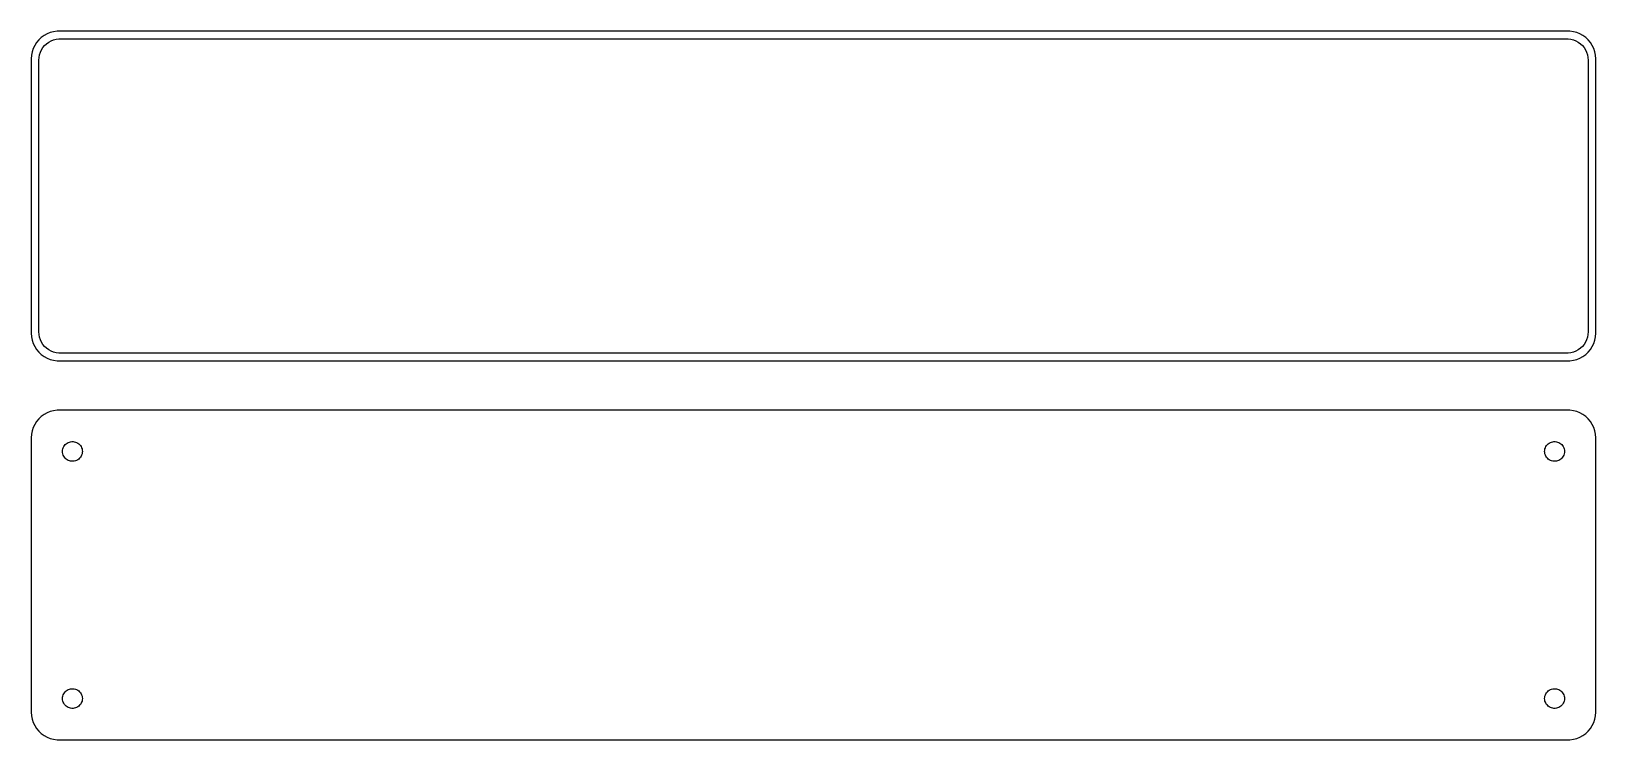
# Model space of a CAD drawing. Header units: metres. Extents: x -142 to 142, y 39 to 168.
import ezdxf

# ---------------------------------------------------------------- set-up
doc = ezdxf.new("R2010")
doc.units = ezdxf.units.M

msp = doc.modelspace()

# ---------------------------------------------------------------- linework, layer by layer
for p, q in [((-141.882, 165.409), (-142.149, 164.841)), ((-141.545, 165.939), (-141.882, 165.409)), ((-141.145, 166.423), (-141.545, 165.939)), ((-140.687, 166.853), (-141.145, 166.423)), ((-140.179, 167.222), (-140.687, 166.853)), ((-140.38, 165.024), (-140.071, 165.399)), ((-139.629, 167.524), (-140.179, 167.222)), ((-140.071, 165.399), (-139.716, 165.731)), ((-139.716, 165.731), (-139.323, 166.017)), ((-139.045, 167.755), (-139.629, 167.524)), ((-139.323, 166.017), (-138.898, 166.251)), ((-138.437, 167.911), (-139.045, 167.755)), ((-138.898, 166.251), (-138.446, 166.43)), ((-138.446, 166.43), (-137.975, 166.551)), ((-137.814, 167.99), (-138.437, 167.911)), ((-137.975, 166.551), (-137.493, 166.612)), ((137.814, 167.99), (-137.814, 167.99)), ((-137.493, 166.612), (137.493, 166.612)), ((137.493, 166.612), (137.975, 166.551)), ((138.437, 167.911), (137.814, 167.99)), ((137.975, 166.551), (138.446, 166.43)), ((139.045, 167.755), (138.437, 167.911)), ((138.446, 166.43), (138.898, 166.251)), ((138.898, 166.251), (139.323, 166.017)), ((139.629, 167.524), (139.045, 167.755)), ((139.323, 166.017), (139.716, 165.731)), ((140.179, 167.222), (139.629, 167.524)), ((139.716, 165.731), (140.071, 165.399)), ((140.071, 165.399), (140.38, 165.024)), ((140.687, 166.853), (140.179, 167.222)), ((141.145, 166.423), (140.687, 166.853)), ((141.545, 165.939), (141.145, 166.423)), ((141.882, 165.409), (141.545, 165.939)), ((142.149, 164.841), (141.882, 165.409)), ((-142.461, 163.627), (-142.5, 163)), ((-142.5, 163), (-142.5, 113)), ((-142.343, 164.243), (-142.461, 163.627)), ((-142.149, 164.841), (-142.343, 164.243)), ((-141.119, 162.75), (-141.089, 163.235)), ((-141.119, 113.25), (-141.119, 162.75)), ((-141.089, 163.235), (-140.998, 163.712)), ((-140.998, 163.712), (-140.848, 164.174)), ((-140.848, 164.174), (-140.641, 164.614)), ((-140.641, 164.614), (-140.38, 165.024)), ((140.38, 165.024), (140.641, 164.614)), ((140.641, 164.614), (140.848, 164.174)), ((140.848, 164.174), (140.998, 163.712)), ((140.998, 163.712), (141.089, 163.235)), ((141.089, 163.235), (141.119, 162.75)), ((141.119, 162.75), (141.119, 113.25)), ((142.343, 164.243), (142.149, 164.841)), ((142.461, 163.627), (142.343, 164.243)), ((142.5, 163), (142.461, 163.627)), ((142.5, 113), (142.5, 163)), ((-142.5, 113), (-142.461, 112.373)), ((-142.461, 112.373), (-142.343, 111.757)), ((-142.343, 111.757), (-142.149, 111.159)), ((-142.149, 111.159), (-141.882, 110.591)), ((-141.089, 112.765), (-141.119, 113.25)), ((-140.998, 112.288), (-141.089, 112.765)), ((-140.848, 111.826), (-140.998, 112.288)), ((-140.641, 111.386), (-140.848, 111.826)), ((-140.38, 110.976), (-140.641, 111.386)), ((140.641, 111.386), (140.38, 110.976)), ((140.848, 111.826), (140.641, 111.386)), ((140.998, 112.288), (140.848, 111.826)), ((141.089, 112.765), (140.998, 112.288)), ((141.119, 113.25), (141.089, 112.765)), ((141.882, 110.591), (142.149, 111.159)), ((142.149, 111.159), (142.343, 111.757)), ((142.343, 111.757), (142.461, 112.373)), ((142.461, 112.373), (142.5, 113)), ((-141.882, 110.591), (-141.545, 110.061)), ((-141.545, 110.061), (-141.145, 109.577)), ((-141.145, 109.577), (-140.687, 109.147)), ((-140.687, 109.147), (-140.179, 108.778)), ((-140.071, 110.601), (-140.38, 110.976)), ((-140.179, 108.778), (-139.629, 108.476)), ((-139.716, 110.269), (-140.071, 110.601)), ((-139.323, 109.983), (-139.716, 110.269)), ((-139.629, 108.476), (-139.045, 108.245)), ((-138.898, 109.749), (-139.323, 109.983)), ((-138.446, 109.57), (-138.898, 109.749)), ((-137.975, 109.449), (-138.446, 109.57)), ((-137.493, 109.388), (-137.975, 109.449)), ((137.493, 109.388), (-137.493, 109.388)), ((137.975, 109.449), (137.493, 109.388)), ((138.446, 109.57), (137.975, 109.449)), ((138.898, 109.749), (138.446, 109.57)), ((139.323, 109.983), (138.898, 109.749)), ((139.045, 108.245), (139.629, 108.476)), ((139.716, 110.269), (139.323, 109.983)), ((139.629, 108.476), (140.179, 108.778)), ((140.071, 110.601), (139.716, 110.269)), ((140.38, 110.976), (140.071, 110.601)), ((140.179, 108.778), (140.687, 109.147)), ((140.687, 109.147), (141.145, 109.577)), ((141.145, 109.577), (141.545, 110.061)), ((141.545, 110.061), (141.882, 110.591)), ((-139.045, 108.245), (-138.437, 108.089)), ((-138.437, 108.089), (-137.814, 108.01)), ((-137.814, 108.01), (137.814, 108.01)), ((137.814, 108.01), (138.437, 108.089)), ((138.437, 108.089), (139.045, 108.245)), ((-141.545, 96.9389), (-141.882, 96.4088)), ((-141.145, 97.4227), (-141.545, 96.9389)), ((-140.687, 97.8526), (-141.145, 97.4227)), ((-140.179, 98.2216), (-140.687, 97.8526)), ((-139.629, 98.5241), (-140.179, 98.2216)), ((-139.045, 98.7553), (-139.629, 98.5241)), ((-138.437, 98.9114), (-139.045, 98.7553)), ((-137.814, 98.9901), (-138.437, 98.9114)), ((137.814, 98.9901), (-137.814, 98.9901)), ((138.437, 98.9114), (137.814, 98.9901)), ((139.045, 98.7553), (138.437, 98.9114)), ((139.629, 98.5241), (139.045, 98.7553)), ((140.179, 98.2216), (139.629, 98.5241)), ((140.687, 97.8526), (140.179, 98.2216)), ((141.145, 97.4227), (140.687, 97.8526)), ((141.545, 96.9389), (141.145, 97.4227)), ((141.882, 96.4088), (141.545, 96.9389)), ((-142.461, 94.6267), (-142.5, 94)), ((-142.343, 95.2434), (-142.461, 94.6267)), ((-142.149, 95.8406), (-142.343, 95.2434)), ((-141.882, 96.4088), (-142.149, 95.8406)), ((142.149, 95.8406), (141.882, 96.4088)), ((142.343, 95.2434), (142.149, 95.8406)), ((142.461, 94.6267), (142.343, 95.2434)), ((142.5, 94), (142.461, 94.6267)), ((-142.5, 94), (-142.5, 44)), ((-136.8, 91.5), (-136.786, 91.7256)), ((-136.786, 91.2744), (-136.8, 91.5)), ((-136.786, 91.7256), (-136.743, 91.9476)), ((-136.743, 91.0524), (-136.786, 91.2744)), ((-136.743, 91.9476), (-136.674, 92.1626)), ((-136.674, 92.1626), (-136.577, 92.3672)), ((-136.577, 92.3672), (-136.456, 92.558)), ((-136.456, 92.558), (-136.312, 92.7322)), ((-136.312, 92.7322), (-136.147, 92.8869)), ((-136.147, 92.8869), (-135.964, 93.0198)), ((-135.964, 93.0198), (-135.766, 93.1287)), ((-135.766, 93.1287), (-135.556, 93.2119)), ((-135.556, 93.2119), (-135.337, 93.2681)), ((-135.337, 93.2681), (-135.113, 93.2964)), ((-135.113, 93.2964), (-134.887, 93.2964)), ((-134.887, 93.2964), (-134.663, 93.2681)), ((-134.663, 93.2681), (-134.444, 93.2119)), ((-134.444, 93.2119), (-134.234, 93.1287)), ((-134.234, 93.1287), (-134.036, 93.0198)), ((-134.036, 93.0198), (-133.853, 92.8869)), ((-133.853, 92.8869), (-133.688, 92.7322)), ((-133.688, 92.7322), (-133.544, 92.558)), ((-133.544, 92.558), (-133.423, 92.3672)), ((-133.423, 92.3672), (-133.326, 92.1626)), ((-133.326, 92.1626), (-133.257, 91.9476)), ((-133.257, 91.9476), (-133.214, 91.7256)), ((-133.214, 91.2744), (-133.257, 91.0524)), ((-133.214, 91.7256), (-133.2, 91.5)), ((-133.2, 91.5), (-133.214, 91.2744)), ((133.2, 91.5), (133.214, 91.7256)), ((133.214, 91.2744), (133.2, 91.5)), ((133.214, 91.7256), (133.257, 91.9476)), ((133.257, 91.0524), (133.214, 91.2744)), ((133.257, 91.9476), (133.326, 92.1626)), ((133.326, 92.1626), (133.423, 92.3672)), ((133.423, 92.3672), (133.544, 92.558)), ((133.544, 92.558), (133.688, 92.7322)), ((133.688, 92.7322), (133.853, 92.8869)), ((133.853, 92.8869), (134.036, 93.0198)), ((134.036, 93.0198), (134.234, 93.1287)), ((134.234, 93.1287), (134.444, 93.2119)), ((134.444, 93.2119), (134.663, 93.2681)), ((134.663, 93.2681), (134.887, 93.2964)), ((134.887, 93.2964), (135.113, 93.2964)), ((135.113, 93.2964), (135.337, 93.2681)), ((135.337, 93.2681), (135.556, 93.2119)), ((135.556, 93.2119), (135.766, 93.1287)), ((135.766, 93.1287), (135.964, 93.0198)), ((135.964, 93.0198), (136.147, 92.8869)), ((136.147, 92.8869), (136.312, 92.7322)), ((136.312, 92.7322), (136.456, 92.558)), ((136.456, 92.558), (136.577, 92.3672)), ((136.577, 92.3672), (136.674, 92.1626)), ((136.674, 92.1626), (136.743, 91.9476)), ((136.743, 91.9476), (136.786, 91.7256)), ((136.786, 91.2744), (136.743, 91.0524)), ((136.786, 91.7256), (136.8, 91.5)), ((136.8, 91.5), (136.786, 91.2744)), ((142.5, 44), (142.5, 94)), ((-136.674, 90.8374), (-136.743, 91.0524)), ((-136.577, 90.6328), (-136.674, 90.8374)), ((-136.456, 90.442), (-136.577, 90.6328)), ((-136.312, 90.2678), (-136.456, 90.442)), ((-136.147, 90.1131), (-136.312, 90.2678)), ((-135.964, 89.9802), (-136.147, 90.1131)), ((-135.766, 89.8713), (-135.964, 89.9802)), ((-135.556, 89.7881), (-135.766, 89.8713)), ((-135.337, 89.7319), (-135.556, 89.7881)), ((-135.113, 89.7036), (-135.337, 89.7319)), ((-134.887, 89.7036), (-135.113, 89.7036)), ((-134.663, 89.7319), (-134.887, 89.7036)), ((-134.444, 89.7881), (-134.663, 89.7319)), ((-134.234, 89.8713), (-134.444, 89.7881)), ((-134.036, 89.9802), (-134.234, 89.8713)), ((-133.853, 90.1131), (-134.036, 89.9802)), ((-133.688, 90.2678), (-133.853, 90.1131)), ((-133.544, 90.442), (-133.688, 90.2678)), ((-133.423, 90.6328), (-133.544, 90.442)), ((-133.326, 90.8374), (-133.423, 90.6328)), ((-133.257, 91.0524), (-133.326, 90.8374)), ((133.326, 90.8374), (133.257, 91.0524)), ((133.423, 90.6328), (133.326, 90.8374)), ((133.544, 90.442), (133.423, 90.6328)), ((133.688, 90.2678), (133.544, 90.442)), ((133.853, 90.1131), (133.688, 90.2678)), ((134.036, 89.9802), (133.853, 90.1131)), ((134.234, 89.8713), (134.036, 89.9802)), ((134.444, 89.7881), (134.234, 89.8713)), ((134.663, 89.7319), (134.444, 89.7881)), ((134.887, 89.7036), (134.663, 89.7319)), ((135.113, 89.7036), (134.887, 89.7036)), ((135.337, 89.7319), (135.113, 89.7036)), ((135.556, 89.7881), (135.337, 89.7319)), ((135.766, 89.8713), (135.556, 89.7881)), ((135.964, 89.9802), (135.766, 89.8713)), ((136.147, 90.1131), (135.964, 89.9802)), ((136.312, 90.2678), (136.147, 90.1131)), ((136.456, 90.442), (136.312, 90.2678)), ((136.577, 90.6328), (136.456, 90.442)), ((136.674, 90.8374), (136.577, 90.6328)), ((136.743, 91.0524), (136.674, 90.8374)), ((-136.8, 46.5), (-136.786, 46.7256)), ((-136.786, 46.2744), (-136.8, 46.5)), ((-136.786, 46.7256), (-136.743, 46.9476)), ((-136.743, 46.0524), (-136.786, 46.2744)), ((-136.743, 46.9476), (-136.674, 47.1626)), ((-136.674, 45.8374), (-136.743, 46.0524)), ((-136.674, 47.1626), (-136.577, 47.3672)), ((-136.577, 45.6328), (-136.674, 45.8374)), ((-136.577, 47.3672), (-136.456, 47.558)), ((-136.456, 45.442), (-136.577, 45.6328)), ((-136.456, 47.558), (-136.312, 47.7322)), ((-136.312, 47.7322), (-136.147, 47.8869)), ((-136.147, 47.8869), (-135.964, 48.0198)), ((-135.964, 48.0198), (-135.766, 48.1287)), ((-135.766, 48.1287), (-135.556, 48.2119)), ((-135.556, 48.2119), (-135.337, 48.2681)), ((-135.337, 48.2681), (-135.113, 48.2964)), ((-135.113, 48.2964), (-134.887, 48.2964)), ((-134.887, 48.2964), (-134.663, 48.2681)), ((-134.663, 48.2681), (-134.444, 48.2119)), ((-134.444, 48.2119), (-134.234, 48.1287)), ((-134.234, 48.1287), (-134.036, 48.0198)), ((-134.036, 48.0198), (-133.853, 47.8869)), ((-133.853, 47.8869), (-133.688, 47.7322)), ((-133.688, 47.7322), (-133.544, 47.558)), ((-133.544, 47.558), (-133.423, 47.3672)), ((-133.423, 45.6328), (-133.544, 45.442)), ((-133.423, 47.3672), (-133.326, 47.1626)), ((-133.326, 45.8374), (-133.423, 45.6328)), ((-133.326, 47.1626), (-133.257, 46.9476)), ((-133.257, 46.0524), (-133.326, 45.8374)), ((-133.257, 46.9476), (-133.214, 46.7256)), ((-133.214, 46.2744), (-133.257, 46.0524)), ((-133.214, 46.7256), (-133.2, 46.5)), ((-133.2, 46.5), (-133.214, 46.2744)), ((133.2, 46.5), (133.214, 46.7256)), ((133.214, 46.2744), (133.2, 46.5)), ((133.214, 46.7256), (133.257, 46.9476)), ((133.257, 46.0524), (133.214, 46.2744)), ((133.257, 46.9476), (133.326, 47.1626)), ((133.326, 45.8374), (133.257, 46.0524)), ((133.326, 47.1626), (133.423, 47.3672)), ((133.423, 45.6328), (133.326, 45.8374)), ((133.423, 47.3672), (133.544, 47.558)), ((133.544, 45.442), (133.423, 45.6328)), ((133.544, 47.558), (133.688, 47.7322)), ((133.688, 47.7322), (133.853, 47.8869)), ((133.853, 47.8869), (134.036, 48.0198)), ((134.036, 48.0198), (134.234, 48.1287)), ((134.234, 48.1287), (134.444, 48.2119)), ((134.444, 48.2119), (134.663, 48.2681)), ((134.663, 48.2681), (134.887, 48.2964)), ((134.887, 48.2964), (135.113, 48.2964)), ((135.113, 48.2964), (135.337, 48.2681)), ((135.337, 48.2681), (135.556, 48.2119)), ((135.556, 48.2119), (135.766, 48.1287)), ((135.766, 48.1287), (135.964, 48.0198)), ((135.964, 48.0198), (136.147, 47.8869)), ((136.147, 47.8869), (136.312, 47.7322)), ((136.312, 47.7322), (136.456, 47.558)), ((136.456, 47.558), (136.577, 47.3672)), ((136.577, 45.6328), (136.456, 45.442)), ((136.577, 47.3672), (136.674, 47.1626)), ((136.674, 45.8374), (136.577, 45.6328)), ((136.674, 47.1626), (136.743, 46.9476)), ((136.743, 46.0524), (136.674, 45.8374)), ((136.743, 46.9476), (136.786, 46.7256)), ((136.786, 46.2744), (136.743, 46.0524)), ((136.786, 46.7256), (136.8, 46.5)), ((136.8, 46.5), (136.786, 46.2744)), ((-142.5, 44), (-142.461, 43.3733)), ((-142.461, 43.3733), (-142.343, 42.7566)), ((-142.343, 42.7566), (-142.149, 42.1594)), ((-136.312, 45.2678), (-136.456, 45.442)), ((-136.147, 45.1131), (-136.312, 45.2678)), ((-135.964, 44.9802), (-136.147, 45.1131)), ((-135.766, 44.8713), (-135.964, 44.9802)), ((-135.556, 44.7881), (-135.766, 44.8713)), ((-135.337, 44.7319), (-135.556, 44.7881)), ((-135.113, 44.7036), (-135.337, 44.7319)), ((-134.887, 44.7036), (-135.113, 44.7036)), ((-134.663, 44.7319), (-134.887, 44.7036)), ((-134.444, 44.7881), (-134.663, 44.7319)), ((-134.234, 44.8713), (-134.444, 44.7881)), ((-134.036, 44.9802), (-134.234, 44.8713)), ((-133.853, 45.1131), (-134.036, 44.9802)), ((-133.688, 45.2678), (-133.853, 45.1131)), ((-133.544, 45.442), (-133.688, 45.2678)), ((133.688, 45.2678), (133.544, 45.442)), ((133.853, 45.1131), (133.688, 45.2678)), ((134.036, 44.9802), (133.853, 45.1131)), ((134.234, 44.8713), (134.036, 44.9802)), ((134.444, 44.7881), (134.234, 44.8713)), ((134.663, 44.7319), (134.444, 44.7881)), ((134.887, 44.7036), (134.663, 44.7319)), ((135.113, 44.7036), (134.887, 44.7036)), ((135.337, 44.7319), (135.113, 44.7036)), ((135.556, 44.7881), (135.337, 44.7319)), ((135.766, 44.8713), (135.556, 44.7881)), ((135.964, 44.9802), (135.766, 44.8713)), ((136.147, 45.1131), (135.964, 44.9802)), ((136.312, 45.2678), (136.147, 45.1131)), ((136.456, 45.442), (136.312, 45.2678)), ((142.149, 42.1594), (142.343, 42.7566)), ((142.343, 42.7566), (142.461, 43.3733)), ((142.461, 43.3733), (142.5, 44)), ((-142.149, 42.1594), (-141.882, 41.5912)), ((-141.882, 41.5912), (-141.545, 41.0611)), ((-141.545, 41.0611), (-141.145, 40.5773)), ((-141.145, 40.5773), (-140.687, 40.1474)), ((-140.687, 40.1474), (-140.179, 39.7784)), ((140.179, 39.7784), (140.687, 40.1474)), ((140.687, 40.1474), (141.145, 40.5773)), ((141.145, 40.5773), (141.545, 41.0611)), ((141.545, 41.0611), (141.882, 41.5912)), ((141.882, 41.5912), (142.149, 42.1594)), ((-140.179, 39.7784), (-139.629, 39.4759)), ((-139.629, 39.4759), (-139.045, 39.2447)), ((-139.045, 39.2447), (-138.437, 39.0886)), ((-138.437, 39.0886), (-137.814, 39.0099)), ((-137.814, 39.0099), (137.814, 39.0099)), ((137.814, 39.0099), (138.437, 39.0886)), ((138.437, 39.0886), (139.045, 39.2447)), ((139.045, 39.2447), (139.629, 39.4759)), ((139.629, 39.4759), (140.179, 39.7784))]:
    msp.add_line(p, q)

doc.saveas('drawing.dxf')
